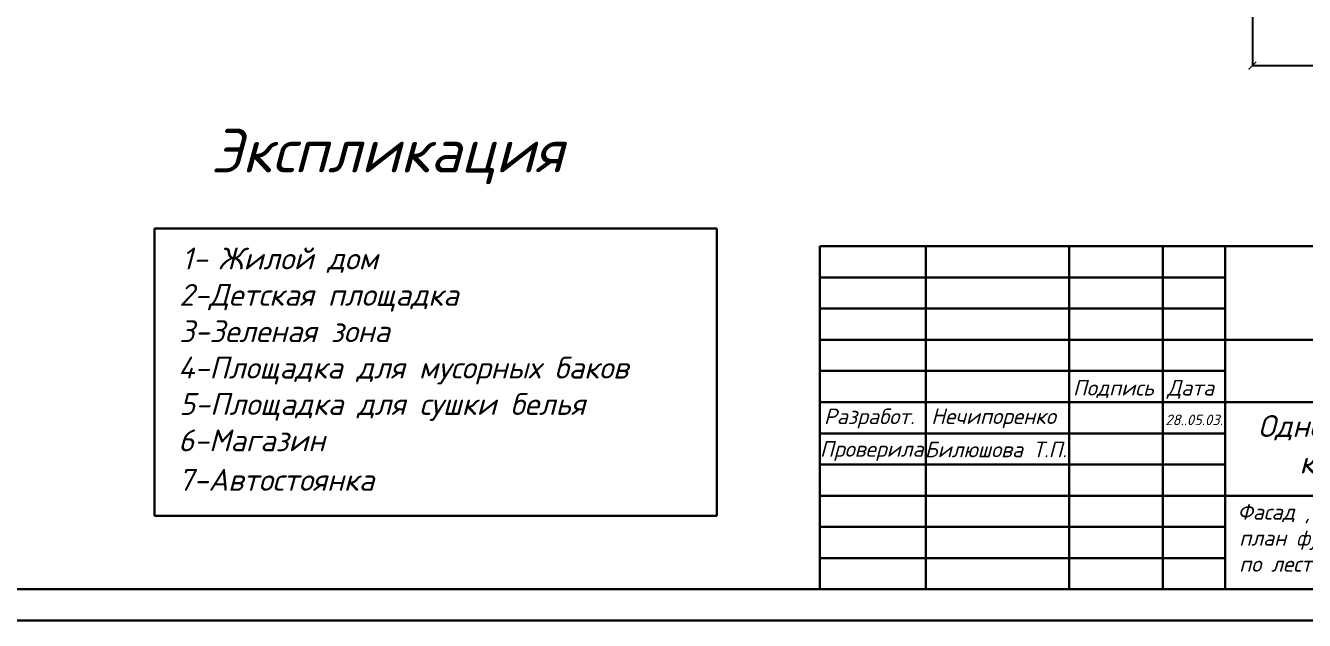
# Model space of a CAD drawing. Header units: millimetres. Extents: x 84778 to 227326, y -44398 to 146312.
# Drawn here: x 195596 to 216097, y -44398 to -34859 of the extents above; entities that cross this region are included whole.
import ezdxf

# ---------------------------------------------------------------- set-up
doc = ezdxf.new("R2010")
doc.units = ezdxf.units.MM
doc.header["$LTSCALE"] = 10
doc.layers.add('Размерная', color=7, linetype='Continuous')
doc.layers.add('Тонкая', color=7, linetype='Continuous', lineweight=25)
doc.styles.add('Isocpeur', font='isocpeui.ttf')
doc.styles.add('JOHN 13', font='isocpeui.ttf', dxfattribs={"height": 3.5})

# ---------------------------------------------------------------- blocks, each defined once
blk = doc.blocks.new('_ArchTick')
at = {"color": 0, "linetype": 'ByBlock', "const_width": 0.15}
blk.add_lwpolyline([(-0.5, -0.5), (0.5, 0.5)], dxfattribs=at)

msp = doc.modelspace()

# ---------------------------------------------------------------- linework, layer by layer
at = {"lineweight": 30}
for p, q in [((197661.7, -38111.4), (206676, -38111.4)), ((197661.7, -42722.6), (197661.7, -38111.4)), ((206676, -38111.4), (206676, -42722.6)), ((206676, -42722.6), (197661.7, -42722.6)), ((226826.4, -43897.5), (145226.4, -43897.5)), ((227326.4, -44397.5), (143226.4, -44397.5))]:
    msp.add_line(p, q, dxfattribs=at)
at = {"layer": 'Размерная', "ltscale": 1000}
for p, q in [((215264.5, -33165), (215264.5, -35502.1)), ((215264.5, -35500.9), (217664.5, -35500.9))]:
    msp.add_line(p, q, dxfattribs=at)
at = {"layer": 'Тонкая', "lineweight": 30}
for p, q in [((208326.4, -38397.5), (226826.4, -38397.5)), ((208326.4, -43897.5), (208326.4, -38397.5)), ((210026.4, -43897.5), (210026.4, -38397.5)), ((212326.4, -43897.5), (212326.4, -38397.5)), ((213826.4, -43897.5), (213826.4, -38397.5)), ((214826.4, -43897.5), (214826.4, -38397.5)), ((226826.4, -39897.5), (214826.4, -39897.5)), ((226826.4, -40897.5), (214826.4, -40897.5)), ((226826.4, -42397.5), (214826.4, -42397.5)), ((226826.4, -43897.5), (208326.4, -43897.5))]:
    msp.add_line(p, q, dxfattribs=at)
for points in [[(214826.4, -38897.5), (208326.4, -38897.5)], [(214826.4, -39397.5), (208326.4, -39397.5)], [(214826.4, -39897.5), (208326.4, -39897.5)], [(214826.4, -40397.5), (208326.4, -40397.5)], [(214826.4, -40897.5), (208326.4, -40897.5)], [(214826.4, -41397.5), (208326.4, -41397.5)], [(214826.4, -41897.5), (208326.4, -41897.5)], [(214826.4, -42397.5), (208326.4, -42397.5)], [(214826.4, -42897.5), (208326.4, -42897.5)], [(214826.4, -43397.5), (208326.4, -43397.5)]]:
    msp.add_lwpolyline(points, dxfattribs=at)

# ---------------------------------------------------------------- block references
at = {"layer": 'Размерная', "ltscale": 1000, "xscale": 125, "yscale": 125, "zscale": 125, "rotation": 180}
msp.add_blockref('_ArchTick', (215264.5, -35500.9), dxfattribs=at)

# ---------------------------------------------------------------- texts
at = {"style": 'Isocpeur'}
msp.add_text('Экспликация', height=700, dxfattribs=at).set_placement((198565.4, -37212.9))
at = {"lineweight": 30, "attachment_point": 1}
for s, insert, char_height, width, style in [('{\\fISOCPEUR|b0|i1|c204|p34;Подпись}', (212385.9, -40541.5), 250, 1325.006, 'Isocpeur'), ('{\\fISOCPEUR|b0|i1|c204|p34;Дата}', (213895.8, -40541.5), 250, 1325.01, 'Isocpeur'), ('{\\fISOCPEUR|b0|i1|c204|p34;Разработ.}', (208394.7, -41000), 250, 1691.798, 'Isocpeur'), ('{\\fISOCPEUR|b0|i1|c204|p34;Нечипоренко }', (210114, -40998.1), 250, 2212.4, 'Isocpeur'), ('{\\fISOCPEUR|b0|i1|c204|p34;Одноквартирный жилой   \\P   кирпичный дом}', (215351.4, -41105.6), 350, 7000, 'JOHN 13')]:
    msp.add_mtext(s, dxfattribs=dict(at, insert=insert, char_height=char_height, width=width, style=style))
at = {"layer": 'Тонкая', "lineweight": 13, "style": 'Isocpeur'}
for s, p in [('1-', (198101.3, -38768.7)), ('Жилой дом', (198684.7, -38768.7)), ('2-Детская площадка', (198059.7, -39352)), ('3-Зеленая зона', (198059.7, -39935.3)), ('4-Площадка для мусорных баков', (198040.9, -40518.7)), ('5-Площадка для сушки белья', (198059.7, -41102)), ('6-Магазин', (198043.5, -41685.3)), ('7-Автостоянка', (198043.5, -42318.8))]:
    msp.add_text(s, height=350, dxfattribs=at).set_placement(p)
at = {"layer": 'Тонкая', "lineweight": 30}
for s, height, style, p in [('28..05.03.', 170, 'Isocpeur', (213867.2, -41266.4)), ('Проверила', 250, 'JOHN 13', (208330.5, -41772.7)), ('Билюшова Т.П.', 250, 'Isocpeur', (210010.8, -41781.4)), ('Фасад , план 1-2 эт., план стропил, ', 250, 'JOHN 13', (215022.7, -42782.7)), ('план фундамента, план кровли, разрез', 250, 'JOHN 13', (215051.1, -43199.4)), ('по лест., разрез по окну, генплан.', 250, 'JOHN 13', (215051.1, -43616.1))]:
    msp.add_text(s, height=height, dxfattribs=dict(at, style=style)).set_placement(p)

doc.saveas('drawing.dxf')
